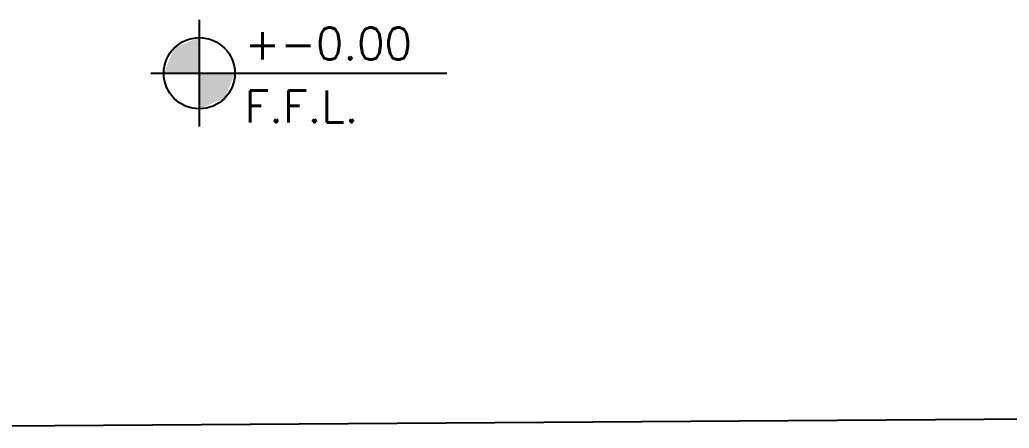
# Model space of a CAD drawing. Header units: inches. Extents: x 54 to 199, y 70 to 109.
# Drawn here: x 90.207 to 93.407, y 75.495 to 76.815 of the extents above; entities that cross this region are included whole.
import ezdxf
from ezdxf.enums import TextEntityAlignment as Align

# ---------------------------------------------------------------- set-up
doc = ezdxf.new("R2010")
doc.units = ezdxf.units.IN
doc.header["$MEASUREMENT"] = 0
doc.layers.add('GOLDCLADDING', color=7, linetype='Continuous', true_color=0xffc20a)
doc.styles.add('ROMANS', font='romans.shx')

# ---------------------------------------------------------------- blocks, each defined once
blk = doc.blocks.new('YJYJJYJTYJTY')
at = {"color": 252}
for p, q in [((-4.4485, 3.9312, -0.0791), (-4.4485, 3.5861, -0.0791)), ((-4.6055, 3.7586, -0.0791), (-3.6483, 3.7586, -0.0791))]:
    blk.add_line(p, q, dxfattribs=at)
blk.add_circle((-4.4485, 3.7586, -0.0791), 0.115, dxfattribs=at)
for points in [[(-4.4485, 3.8737, -0.0791), (-4.4485, 3.7586, -0.0791), (-4.5295, 3.8408, -0.0791), (-4.5636, 3.7586, -0.0791)], [(-4.4485, 3.8737, -0.0791), (-4.4485, 3.8737, -0.0791), (-4.4485, 3.7586, -0.0791), (-4.4485, 3.8737, -0.0791)], [(-4.4485, 3.7586, -0.0791), (-4.4485, 3.8737, -0.0791), (-4.4485, 3.8737, -0.0791), (-4.4485, 3.7586, -0.0791)], [(-4.4485, 3.8737, -0.0791), (-4.4485, 3.7586, -0.0791), (-4.4485, 3.8737, -0.0791)], [(-4.3335, 3.7586, -0.0791), (-4.4485, 3.7586, -0.0791), (-4.3664, 3.6777, -0.0791), (-4.4485, 3.6436, -0.0791)]]:
    blk.add_solid(points, dxfattribs=at)
at = {"color": 252, "style": 'ROMANS'}
for p in [(4.7732, 7.306, -0.0791), (-4.2306, 7.1738, -0.0791), (-4.3022, 3.7717, -0.0791), (1.3636, 2.2432, -0.0791)]:
    blk.add_attdef('ELEV', text='', height=0.1035, dxfattribs=at).set_placement(p, align=Align.BOTTOM_LEFT)
for p in [(4.7732, 7.2372, -0.0791), (-4.2306, 7.105, -0.0791), (-4.3022, 3.7029, -0.0791), (1.3636, 2.1743, -0.0791)]:
    blk.add_attdef('LEVEL', text='', height=0.1035, dxfattribs=at).set_placement(p, align=Align.TOP_LEFT)

msp = doc.modelspace()

# ---------------------------------------------------------------- linework, layer by layer
at = {"elevation": 0}
msp.add_lwpolyline([(89.0535, 75.4951), (95.8578, 75.5412)], dxfattribs=at)

# ---------------------------------------------------------------- block references
at = {"layer": 'GOLDCLADDING'}
ref = msp.add_blockref('YJYJJYJTYJTY', (95.2365, 72.8835, 0.0791), dxfattribs=at)
ref.add_attrib('ELEV', '+-0.00', dxfattribs={"layer": '0', "color": 252, "height": 0.10354, "style": 'ROMANS'}).set_placement((90.9342, 76.6552, 0), align=Align.BOTTOM_LEFT)
ref.add_attrib('LEVEL', 'F.F.L.', dxfattribs={"layer": '0', "color": 252, "height": 0.10354, "style": 'ROMANS'}).set_placement((90.9342, 76.5864, 0), align=Align.TOP_LEFT)

doc.saveas('drawing.dxf')
